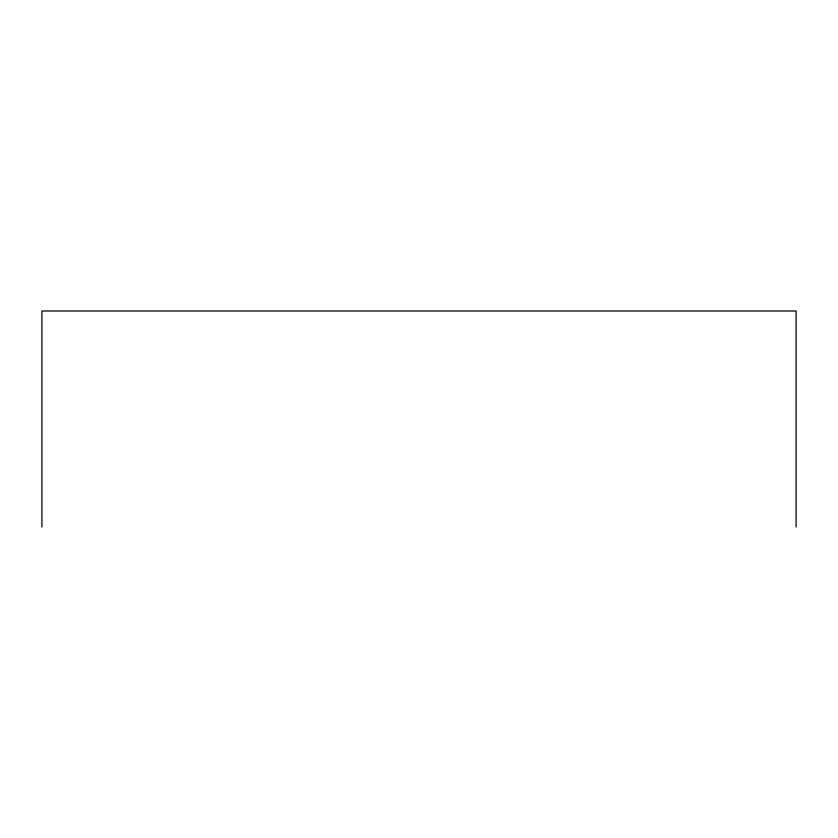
<?xml version="1.0" encoding="UTF-8"?>
<svg xmlns="http://www.w3.org/2000/svg" width="838" height="838" viewBox="0 0 838 838"><rect width="100%" height="100%" fill="white"/><g stroke="black" fill="none" stroke-linecap="round" stroke-linejoin="round"><path stroke-width="1.26" d="M796.1 526.997L796.1 311.003L41.9 311.003L41.9 526.997"/></g></svg>
